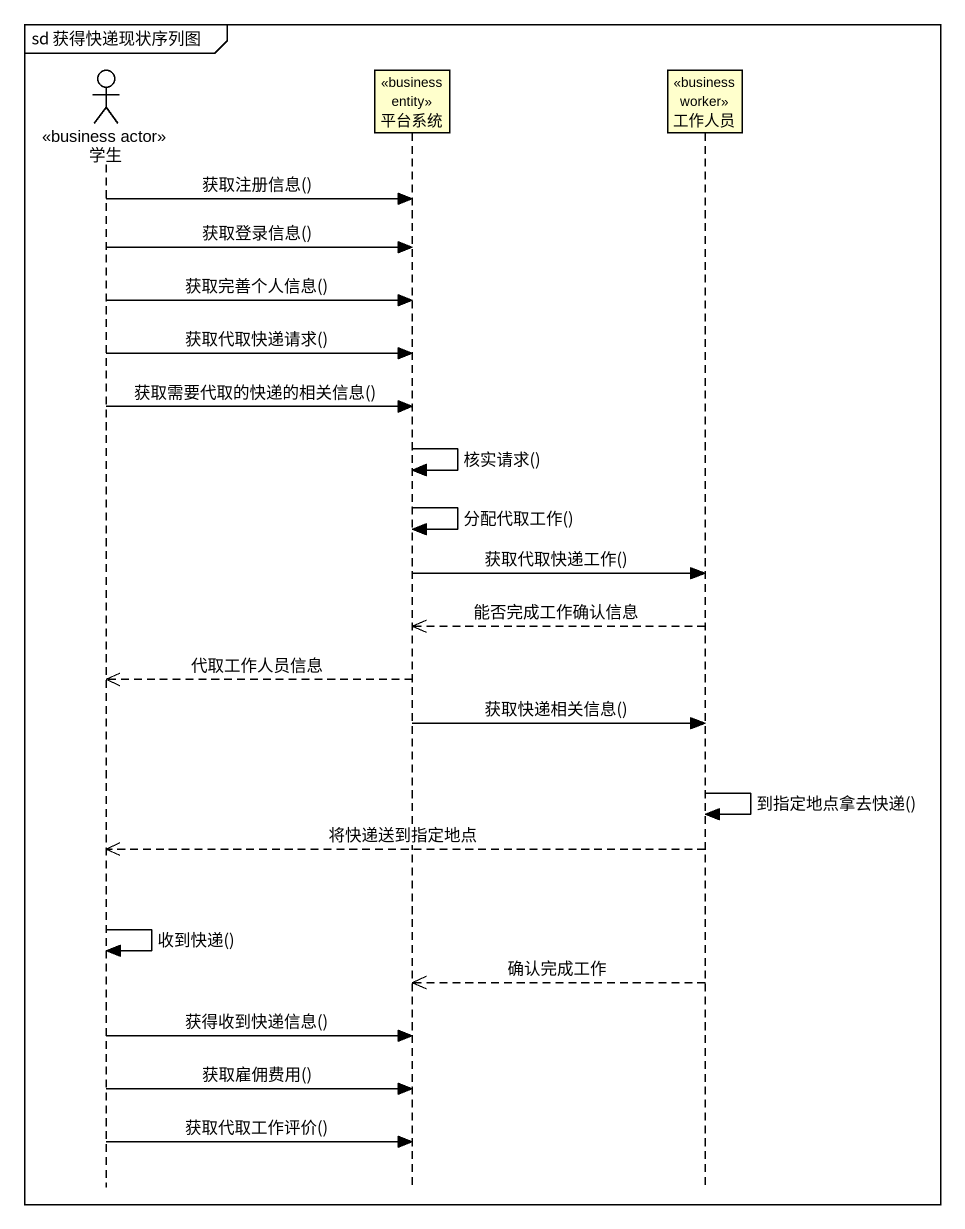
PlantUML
@startuml
mainframe sd 获得快递现状序列图
hide footbox
actor 学生 <<business actor>>
participant 平台系统 <<business entity>>
participant 工作人员 <<business worker>>

学生 -> 平台系统 : 获取注册信息()
学生 -> 平台系统 : 获取登录信息()
学生 -> 平台系统 : 获取完善个人信息()
学生 -> 平台系统 : 获取代取快递请求()
学生 -> 平台系统 : 获取需要代取的快递的相关信息()
平台系统 -> 平台系统 : 核实请求()
平台系统 -> 平台系统 : 分配代取工作()
平台系统 -> 工作人员 : 获取代取快递工作()
工作人员 -->> 平台系统 : 能否完成工作确认信息
平台系统 -->> 学生 : 代取工作人员信息
平台系统 -> 工作人员 : 获取快递相关信息()
工作人员 -> 工作人员 : 到指定地点拿去快递()
工作人员 -->> 学生 : 将快递送到指定地点
学生 -> 学生 : 收到快递()
工作人员 -->> 平台系统 : 确认完成工作
学生 -> 平台系统 : 获得收到快递信息()
学生 -> 平台系统 : 获取雇佣费用()
学生 -> 平台系统 : 获取代取工作评价()
@enduml
